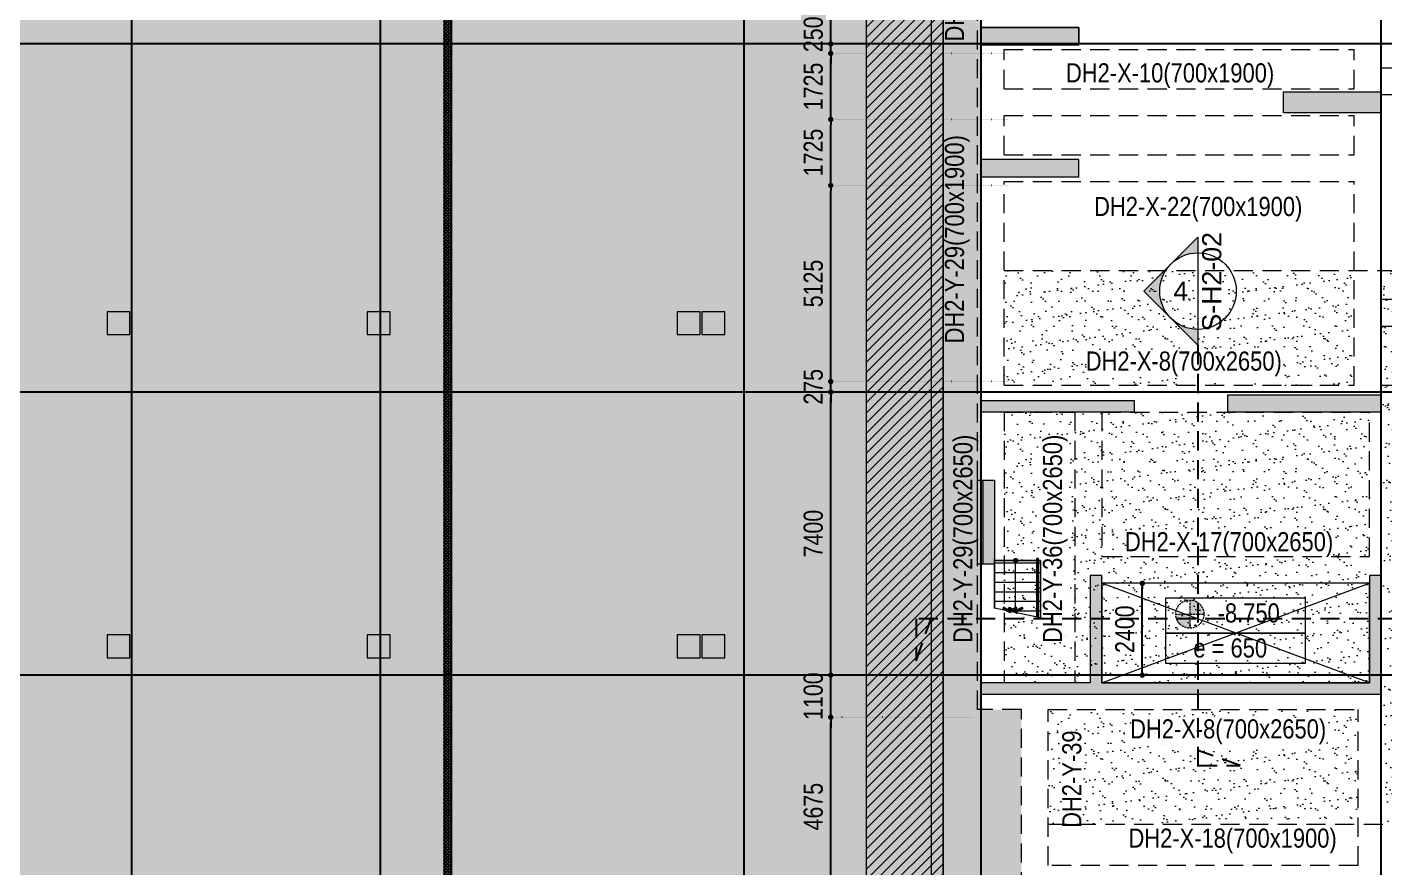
# Model space of a CAD drawing. Header units: millimetres. Extents: x 2356525 to 2927188, y -665534 to -417818.
# Drawn here: x 2754202 to 2789689, y -524769 to -502794 of the extents above; entities that cross this region are included whole.
import ezdxf
from ezdxf.enums import TextEntityAlignment as Align
from ezdxf.xclip import XClip

# ---------------------------------------------------------------- set-up
doc = ezdxf.new("R2010")
doc.units = ezdxf.units.MM
doc.header["$LTSCALE"] = 200
doc.header["$MEASUREMENT"] = 0
doc.header["$XCLIPFRAME"] = 0
for name, pattern in [('$0$CHG_XX_Damsan_Ham 2$0$HIDDEN', [0.375, 0.25, -0.125]), ('$0$HIDDEN', [0.375, 0.25, -0.125]), ('$1$HIDDEN', [0.375, 0.25, -0.125]), ('CHG_XX_Damsan_Ham 2$0$CHG_XX_Damsan_Ham 2$0$HIDDEN', [0.375, 0.25, -0.125]), ('CHG_XX_Damsan_Ham 2$0$MB Ham 2$0$Hidden21', [3, 2, -1]), ('CHG_XX_Luoi truc$0$MB_Luoi truc$0$Center101', [13, 10, -1, 1, -1]), ('DASHED', [0.75, 0.5, -0.25]), ('DOT2', [0.125, 0, -0.125])]:
    doc.linetypes.add(name, pattern=pattern)
doc.layers.get('0').update_dxf_attribs({"lineweight": 9})
doc.layers.get('Defpoints').update_dxf_attribs({"color": 10, "lineweight": 0})
for name, color, linetype, lineweight in [("$0$'S_General_Hidden_1 Thin", 1, '$0$HIDDEN', 18), ('$0$CHG_XX_Damsan_Ham 2$0$DBAO', 3, 'Continuous', 13), ('$0$CHG_XX_Damsan_Ham 2$0$DMo', 9, '$0$CHG_XX_Damsan_Ham 2$0$HIDDEN', 9), ('$0$CHG_XX_Damsan_Ham 2$0$Start lo mo', 3, 'Continuous', 15), ('$0$CHG_XX_Damsan_Ham 2$0$TTP-TEXT', 30, 'Continuous', 5), ("$1$'S_General_Hidden_1 Thin", 1, '$1$HIDDEN', 18), ('CHG_XX_Cot_Ham 2$0$NS-DuongBao', 3, 'Continuous', 18), ('CHG_XX_Cot_Ham 2$0$NS-Pier-H2', 150, 'Continuous', 13), ('CHG_XX_Cot_Ham 2$0$NS-Pier-H2 @ 1', 150, 'Continuous', 13), ('CHG_XX_Cot_Ham 2$0$NS-Pier-H2 @ 150', 150, 'Continuous', 13), ("CHG_XX_Damsan_Ham 2$0$CHG_XX_Damsan_Ham 2$0$'S_General_Hidden_1 Thin", 1, 'CHG_XX_Damsan_Ham 2$0$CHG_XX_Damsan_Ham 2$0$HIDDEN', 18), ('CHG_XX_Damsan_Ham 2$0$CHG_XX_Damsan_Ham 2$0$CHG_XX_Damsan_Ham 2$0$Start lo mo', 3, 'Continuous', 15), ('CHG_XX_Damsan_Ham 2$0$CHG_XX_Damsan_Ham 2$0$DBAO', 3, 'Continuous', 13), ('CHG_XX_Damsan_Ham 2$0$CHG_XX_Damsan_Ham 2$0$DTE-MEP-H-SLAB TEXT', 3, 'Continuous', 0), ('CHG_XX_Damsan_Ham 2$0$CHG_XX_Damsan_Ham 2$0$HATCH', 154, 'Continuous', 9), ('CHG_XX_Damsan_Ham 2$0$CHG_XX_Damsan_Ham 2$0$mach ngung thi cong', 6, 'Continuous', 13), ('CHG_XX_Damsan_Ham 2$0$CHG_XX_Damsan_Ham 2$0$Start hatch', 8, 'Continuous', 25), ('CHG_XX_Damsan_Ham 2$0$CHG_XX_Damsan_Ham 2$0$Start lo mo', 3, 'Continuous', 15), ('CHG_XX_Damsan_Ham 2$0$HATCH', 57, 'Continuous', 9), ('CHG_XX_Damsan_Ham 2$0$mach ngung thi cong', 6, 'Continuous', 13), ('CHG_XX_Damsan_Ham 2$0$tam cap ram', 8, 'Continuous', 5), ('DBAO', 90, 'Continuous', 13), ('TEXT P X', 1, 'Continuous', 9), ('TEXT P Y', 2, 'Continuous', 15)]:
    doc.layers.add(name, color=color, linetype=linetype, lineweight=lineweight)
for name, color, linetype in [('18-khaclinh-section Symbol', 30, 'Continuous'), ('CHG_XX_Cot_Ham 2$0$mb_cot tang 1-3$0$Concrete Line', 6, 'Continuous'), ("CHG_XX_Damsan_Ham 2$0$CHG_XX_Damsan_Ham 2$0$'S_General_Hatch_8", 8, 'Continuous'), ('CHG_XX_Damsan_Ham 2$0$MB Ham 2$0$Staircase', 30, 'Continuous'), ('CHG_XX_Damsan_Ham 2$0$MB Ham 2$0$Staircase Hidden', 34, 'CHG_XX_Damsan_Ham 2$0$MB Ham 2$0$Hidden21'), ('CHG_XX_Luoi truc$0$Grid', 34, 'Continuous'), ('CHG_XX_Luoi truc$0$Grid Line', 251, 'CHG_XX_Luoi truc$0$MB_Luoi truc$0$Center101'), ('dim', 1, 'Continuous')]:
    doc.layers.add(name, color=color, linetype=linetype)
for name, color, linetype, lineweight, plot in [('CHG_XX_Cot_Ham 2$0$NS-Column-H2', 90, 'Continuous', 13, False), ('CHG_XX_Cot_Ham 2$0$NS-Column-H2 @ 1', 90, 'Continuous', 13, False), ('CHG_XX_Cot_Ham 2$0$NS-Column-H2 @ 150', 90, 'Continuous', 13, False)]:
    doc.layers.add(name, color=color, linetype=linetype, lineweight=lineweight, plot=plot)
doc.styles.add('$0$CHG_XX_Damsan_Ham 2$0$TTP-HelCon', font='')
doc.styles.add('CHG_XX_Luoi truc$0$MB_Luoi truc$0$Grid A-F$0$VNI-HelveCB', font='')
doc.styles.add('ICIC', font='arial.ttf')
doc.styles.add('MB_Luoi truc$0$Arial_C', font='arial.ttf', dxfattribs={"width": 0.8})
doc.styles.add('TTP-HelCon', font='')
doc.styles.get('$0$CHG_XX_Damsan_Ham 2$0$TTP-HelCon').set_extended_font_data('VNI-Helve-Condense')
doc.styles.get('CHG_XX_Luoi truc$0$MB_Luoi truc$0$Grid A-F$0$VNI-HelveCB').set_extended_font_data('VNI-Helve-Condense', bold=True)
doc.styles.get('TTP-HelCon').set_extended_font_data('VNI-Helve-Condense')
doc.dimstyles.new('200', dxfattribs={"dimscale": 200, "dimtxt": 2.5, "dimasz": 0.7, "dimexe": 0.0003, "dimexo": 0, "dimgap": 1, "dimtad": 1, "dimdec": 0, "dimzin": 12, "dimdsep": 46, "dimtxsty": 'MB_Luoi truc$0$Arial_C', "dimblk": 'MB_Luoi truc$0$_Dot', "dimcen": 0.5, "dimclrd": 256, "dimclre": 8, "dimclrt": 1, "dimadec": 0, "dimazin": 0, "dimtfac": 1, "dimtdec": 0, "dimtix": 1, "dimtmove": 2, "dimatfit": 3, "dimldrblk": 'MB_Luoi truc$0$HTT Arrow 30', "dimfxl": 1, "dimtolj": 1, "dimtzin": 0, "dimlwe": -1, "dimarcsym": 0})

# ---------------------------------------------------------------- blocks, each defined once
blk = doc.blocks.new('*U865')
at = {"layer": 'CHG_XX_Cot_Ham 2$0$NS-Column-H2 @ 1'}
h = blk.add_hatch(color=256, dxfattribs=at)
h.dxf.hatch_style = 1
h.paths.add_polyline_path([(-300, -300), (-300, 300), (300, 300), (300, -300)])
at = {"layer": 'CHG_XX_Cot_Ham 2$0$NS-Column-H2 @ 150'}
h = blk.add_hatch(color=256, dxfattribs=at)
h.dxf.hatch_style = 1
h.paths.add_polyline_path([(-300, -300), (-300, 300), (300, 300), (300, -300)])
blk = doc.blocks.new('CHG_XX_Cot_Ham 2$0$HoBoi_C600x600')
at = {"layer": 'CHG_XX_Cot_Ham 2$0$NS-Column-H2'}
blk.add_lwpolyline([(300, -300), (300, 300), (-300, 300), (-300, -300)], close=True, dxfattribs=at)
blk.add_blockref('*U865', (0, 0), dxfattribs=at)
blk = doc.blocks.new('*U864')
at = {"layer": 'CHG_XX_Cot_Ham 2$0$NS-Pier-H2 @ 1'}
h = blk.add_hatch(color=256, dxfattribs=at)
h.dxf.hatch_style = 1
h.paths.add_polyline_path([(450, 0), (0, 0), (0, -2550), (450, -2550)])
at = {"layer": 'CHG_XX_Cot_Ham 2$0$NS-Pier-H2 @ 150'}
h = blk.add_hatch(color=256, dxfattribs=at)
h.dxf.hatch_style = 1
h.paths.add_polyline_path([(450, 0), (0, 0), (0, -2550), (450, -2550)])
blk = doc.blocks.new('CHG_XX_Cot_Ham 2$0$Block A_C450x2250')
at = {"layer": 'CHG_XX_Cot_Ham 2$0$NS-Pier-H2'}
blk.add_lwpolyline([(450, -2550), (0, -2550), (0, 0), (450, 0)], close=True, dxfattribs=at)
blk.add_blockref('*U864', (0, 0), dxfattribs=at)
blk = doc.blocks.new('CHG_XX_Cot_Ham 2$0$Block B_Core wall')
at = {"layer": 'CHG_XX_Cot_Ham 2$0$NS-Pier-H2'}
for points in [[(-7300, 300), (-7300, 3100), (-7600, 3100), (-7600, 300)], [(0, 300), (0, 3100), (-300, 3100), (-300, 300)], [(0, 0), (0, 300), (-10450, 300), (-10450, 0)]]:
    blk.add_hatch(color=256, dxfattribs=at).paths.add_polyline_path(points)
for p, q in [((-7300, 3100), (-7600, 3100)), ((-7600, 3100), (-7600, 300)), ((-7300, 300), (-7300, 3100)), ((-300, 3100), (-300, 300)), ((0, 3100), (-300, 3100)), ((0, 0), (0, 3100)), ((-7600, 300), (-10450, 300)), ((-10450, 300), (-10450, 0)), ((-10450, 0), (0, 0)), ((-300, 300), (-7300, 300))]:
    blk.add_line(p, q, dxfattribs=at)
blk = doc.blocks.new('*U867')
at = {"layer": 'CHG_XX_Cot_Ham 2$0$NS-Pier-H2 @ 1'}
h = blk.add_hatch(color=256, dxfattribs=at)
h.dxf.hatch_style = 1
h.paths.add_polyline_path([(550, 0), (0, 0), (0, -2550), (550, -2550)])
at = {"layer": 'CHG_XX_Cot_Ham 2$0$NS-Pier-H2 @ 150'}
h = blk.add_hatch(color=256, dxfattribs=at)
h.dxf.hatch_style = 1
h.paths.add_polyline_path([(550, 0), (0, 0), (0, -2550), (550, -2550)])
blk = doc.blocks.new('CHG_XX_Cot_Ham 2$0$550x2550')
at = {"layer": 'CHG_XX_Cot_Ham 2$0$NS-Pier-H2'}
blk.add_lwpolyline([(550, -2550), (0, -2550), (0, 0), (550, 0)], close=True, dxfattribs=at)
blk.add_blockref('*U867', (0, 0), dxfattribs=at)
blk = doc.blocks.new('*U835')
at = {"layer": 'CHG_XX_Luoi truc$0$Grid Line'}
blk.add_line((0, 0), (0, 608), dxfattribs=at)
at = {"layer": 'CHG_XX_Luoi truc$0$Grid', "lineweight": -2, "style": 'CHG_XX_Luoi truc$0$MB_Luoi truc$0$Grid A-F$0$VNI-HelveCB'}
for tag, p in [('GRIDSUB', (0, 617)), ('GRID', (0, -9))]:
    blk.add_attdef(tag, text='', height=5, dxfattribs=at).set_placement(p, align=Align.MIDDLE)
blk = doc.blocks.new('*U840')
at = {"layer": 'CHG_XX_Luoi truc$0$Grid Line'}
blk.add_line((0, 0), (0, 608), dxfattribs=at)
at = {"layer": 'CHG_XX_Luoi truc$0$Grid', "lineweight": -2, "style": 'CHG_XX_Luoi truc$0$MB_Luoi truc$0$Grid A-F$0$VNI-HelveCB'}
for tag, p in [('GRIDSUB', (0, 617)), ('GRID', (0, -9))]:
    blk.add_attdef(tag, text='', height=5, dxfattribs=at).set_placement(p, align=Align.MIDDLE)
blk = doc.blocks.new('*U837')
at = {"layer": 'CHG_XX_Luoi truc$0$Grid Line'}
blk.add_line((0, 0), (0, 438), dxfattribs=at)
at = {"layer": 'CHG_XX_Luoi truc$0$Grid', "lineweight": -2, "style": 'CHG_XX_Luoi truc$0$MB_Luoi truc$0$Grid A-F$0$VNI-HelveCB'}
for tag, p in [('GRIDSUB', (0, 447)), ('GRID', (0, -9))]:
    blk.add_attdef(tag, text='', height=5, dxfattribs=at).set_placement(p, align=Align.MIDDLE)
blk = doc.blocks.new('CHG_XX_Luoi truc')
at = {"layer": 'CHG_XX_Luoi truc$0$Grid', "xscale": 300, "yscale": 300, "zscale": 300}
for name, p in [('*U835', (54650, -12747)), ('*U840', (61150, -12747)), ('*U835', (70650, -12747)), ('*U835', (76850, -12747)), ('*U835', (87300, -12747))]:
    blk.add_blockref(name, p, dxfattribs=at)
at = {"layer": 'CHG_XX_Luoi truc$0$Grid', "xscale": 300.0000000000013, "yscale": 300.0000000000013, "zscale": 300.0000000000013, "rotation": 90}
for p in [(110703, 106750), (110703, 97650), (110703, 90250)]:
    blk.add_blockref('*U837', p, dxfattribs=at)
blk = doc.blocks.new('*U869')
at = {"layer": 'CHG_XX_Cot_Ham 2$0$NS-Pier-H2 @ 1'}
h = blk.add_hatch(color=256, dxfattribs=at)
h.dxf.hatch_style = 1
h.paths.add_polyline_path([(77200, 95350), (76750, 95350), (76750, 93150), (77200, 93150)])
at = {"layer": 'CHG_XX_Cot_Ham 2$0$NS-Pier-H2 @ 150'}
h = blk.add_hatch(color=256, dxfattribs=at)
h.dxf.hatch_style = 1
h.paths.add_polyline_path([(77200, 95350), (76750, 95350), (76750, 93150), (77200, 93150)])
blk = doc.blocks.new('CHG_XX_Cot_Ham 2')
at = {"layer": 'CHG_XX_Cot_Ham 2$0$NS-Pier-H2'}
h = blk.add_hatch(color=256, dxfattribs=at)
h.dxf.hatch_style = 1
h.paths.add_polyline_path([(99639.2, 163400), (-10900, 163400), (-10900, 85450), (-300, 85450), (-300, 84050), (32350, 84050), (32350, -9000), (103575.5, -9000), (106050, -6022), (106050, 158254.3)])
h.paths.add_polyline_path([(99533.7, 163100), (105750, 158110.4), (105750, 90450), (105650, 90450), (105750, 90450), (105750, 13850), (105750, 13722.3), (105750, -5913.6), (103434.7, -8700), (93599.8, -8700), (93299.8, -8700), (32650, -8700), (32650, 84350), (0, 84350), (0, 85750), (-10600, 85750), (-10600, 163100), (93600, 163100)], flags=16)
h = blk.add_hatch(color=256, dxfattribs=at)
h.dxf.hatch_style = 1
h.paths.add_polyline_path([(80850, 97125), (80850, 97425), (76850, 97425), (76850, 97125)])
h.paths.add_polyline_path([(83300, 97575), (83300, 97125), (87300, 97125), (87300, 97575)])
at = {"layer": 'CHG_XX_Cot_Ham 2$0$NS-DuongBao'}
blk.add_lwpolyline([(76850, 107175), (79400, 107175), (79400, 106725), (76850, 106725)], close=True, dxfattribs=at)
at = {"layer": 'CHG_XX_Cot_Ham 2$0$NS-Pier-H2'}
for points in [[(80850, 97125), (76850, 97125), (76850, 97425), (80850, 97425)], [(87300, 97125), (83300, 97125), (83300, 97575), (87300, 97575)], [(76750, 95350), (77200, 95350), (77200, 93150), (76750, 93150)], [(77200, 93150), (76900, 93150), (76900, 95350), (77200, 95350)]]:
    blk.add_lwpolyline(points, close=True, dxfattribs=at)
at = {"layer": 'CHG_XX_Cot_Ham 2$0$mb_cot tang 1-3$0$Concrete Line'}
blk.add_blockref('CHG_XX_Cot_Ham 2$0$Block B_Core wall', (87300, 89750), dxfattribs=at)
at = {"layer": 'CHG_XX_Cot_Ham 2$0$NS-Column-H2'}
for p in [(54300, 99450), (61100, 99450), (69200, 99450), (69850, 99450), (54300, 91000), (61100, 91000), (69200, 91000), (69850, 91000)]:
    blk.add_blockref('CHG_XX_Cot_Ham 2$0$HoBoi_C600x600', p, dxfattribs=at)
at = {"layer": 'CHG_XX_Cot_Ham 2$0$NS-Pier-H2'}
for name in ['CHG_XX_Luoi truc', '*U869']:
    blk.add_blockref(name, (0, 0), dxfattribs=at)
at = {"layer": 'CHG_XX_Cot_Ham 2$0$NS-Pier-H2', "xscale": -1, "rotation": 90}
for p in [(76850, 107175), (76850, 103725)]:
    blk.add_blockref('CHG_XX_Cot_Ham 2$0$Block A_C450x2250', p, dxfattribs=at)
at = {"layer": 'CHG_XX_Cot_Ham 2$0$NS-Pier-H2', "rotation": 90}
blk.add_blockref('CHG_XX_Cot_Ham 2$0$550x2550', (84750, 104950), dxfattribs=at)
blk = doc.blocks.new('sfddxg')
h = blk.add_hatch(color=256)
h.paths.add_polyline_path([(-500, 0), (-707, 0), (-354, 354, 0.198912)])
h.paths.add_polyline_path([(-354, 354), (0, 707), (354, 354, 0.198912), (0, 500, 0.198912)])
h.paths.add_polyline_path([(354, 354), (707, 0), (500, 0, 0.198912)])
for p, q in [((550, 0), (-550, 0)), ((-500, 0), (-500, 0))]:
    blk.add_line(p, q)
blk.add_lwpolyline([(-500, 0), (-707, 0), (0, 707), (707, 0), (500, 0)])
blk.add_circle((0, 0), 500)
at = {"style": 'ICIC', "flags": 8}
blk.add_attdef('1', text='', height=250, dxfattribs=at).set_placement((0, 225), align=Align.MIDDLE)
blk.add_attdef('B-H2-14', text='', height=200, dxfattribs=at).set_placement((-528, -180), align=Align.MIDDLE_LEFT)
blk = doc.blocks.new('$0$CHG_XX_Damsan_Ham 2$0$Star cos -8.75')
at = {"layer": '$0$CHG_XX_Damsan_Ham 2$0$DMo'}
h = blk.add_hatch(color=256, dxfattribs=at)
h.dxf.hatch_style = 1
h.paths.add_polyline_path([(2504215, -680631, 0.414214), (2503847, -680263), (2503847, -680631)])
h.paths.add_polyline_path([(2503847, -680999), (2503847, -680631), (2503479, -680631, 0.414214)])
at = {"layer": '$0$CHG_XX_Damsan_Ham 2$0$DBAO'}
for points in [[(2503207, -680211), (2503207, -681128), (2506873, -681128), (2506873, -680211)], [(2503207, -681128), (2503207, -681912), (2506873, -681912), (2506873, -681128)]]:
    blk.add_lwpolyline(points, close=True, dxfattribs=at)
at = {"layer": '$0$CHG_XX_Damsan_Ham 2$0$DMo'}
for p, q in [((2503847, -680263), (2503847, -680999)), ((2503479, -680631), (2504215, -680631))]:
    blk.add_line(p, q, dxfattribs=at)
blk.add_circle((2503847, -680631), 368, dxfattribs=at)
at = {"layer": '$0$CHG_XX_Damsan_Ham 2$0$TTP-TEXT', "style": '$0$CHG_XX_Damsan_Ham 2$0$TTP-HelCon'}
for s, p in [(' -8.750', (2504414, -680850)), ('e = 650', (2503940, -681766))]:
    blk.add_text(s, height=500, dxfattribs=at).set_placement(p)
blk = doc.blocks.new('MB_Luoi truc$0$_Dot')
at = {"color": 0, "linetype": 'ByBlock', "lineweight": -2}
blk.add_line((-0.5, 0), (-1, 0), dxfattribs=at)
at = {"color": 0, "linetype": 'ByBlock', "const_width": 0.5}
blk.add_lwpolyline([(-0.25, 0, 1), (0.25, 0, 1)], format="xyb", close=True, dxfattribs=at)
blk = doc.blocks.new('*D244')
at = {"layer": 'Defpoints', "color": 0, "transparency": 16777216}
for p in [(2775206, -520831), (2778939, -520831), (2780889, -525506)]:
    blk.add_point(p, dxfattribs=at)
at = {"layer": 'dim', "color": 8, "linetype": 'DOT2', "transparency": 16777216}
for p, q in [((2778939, -520831), (2775206, -520831)), ((2780889, -525506), (2775206, -525506))]:
    blk.add_line(p, q, dxfattribs=at)
at = {"layer": 'dim', "lineweight": -2, "transparency": 16777216}
blk.add_line((2775206, -525366), (2775206, -520971), dxfattribs=at)
at = {"layer": 'dim', "lineweight": -2, "transparency": 16777216, "xscale": 140, "yscale": 140, "zscale": 140}
for p, rotation in [((2775206, -520831), 90), ((2775206, -525506), 270)]:
    blk.add_blockref('MB_Luoi truc$0$_Dot', p, dxfattribs=dict(at, rotation=rotation))
at = {"layer": 'dim', "color": 1, "transparency": 16777216, "insert": (2774751, -523169), "char_height": 500, "attachment_point": 5, "rotation": 90, "style": 'MB_Luoi truc$0$Arial_C'}
blk.add_mtext('\\A1;4675', dxfattribs=at)
blk = doc.blocks.new('MB_Luoi truc$0$HTT Arrow 30')
blk.add_hatch(color=256).paths.add_polyline_path([(-2.5, 0.375), (-2.5, -0.375), (0, 0)])
at = {"color": 0, "linetype": 'ByBlock', "lineweight": -2}
for p, q in [((0, 0), (-2.5, 0.375)), ((-2.5, -0.375), (-2.5, 0.375)), ((0, 0), (-2.5, -0.375))]:
    blk.add_line(p, q, dxfattribs=at)
blk = doc.blocks.new('*D245')
at = {"layer": 'Defpoints', "color": 0, "transparency": 16777216}
for p in [(2775206, -519731), (2779139, -519731), (2778939, -520831)]:
    blk.add_point(p, dxfattribs=at)
at = {"layer": 'dim', "lineweight": -2, "transparency": 16777216}
for p, q in [((2775206, -519591), (2775206, -519451)), ((2775206, -520831), (2775206, -519731)), ((2775206, -520971), (2775206, -521111))]:
    blk.add_line(p, q, dxfattribs=at)
at = {"layer": 'dim', "color": 8, "linetype": 'DOT2', "transparency": 16777216}
for p, q in [((2779139, -519731), (2775206, -519731)), ((2778939, -520831), (2775206, -520831))]:
    blk.add_line(p, q, dxfattribs=at)
at = {"layer": 'dim', "lineweight": -2, "transparency": 16777216, "xscale": 140, "yscale": 140, "zscale": 140}
for p, rotation in [((2775206, -519731), 270), ((2775206, -520831), 90)]:
    blk.add_blockref('MB_Luoi truc$0$_Dot', p, dxfattribs=dict(at, rotation=rotation))
at = {"layer": 'dim', "color": 1, "transparency": 16777216, "insert": (2774751, -520281), "char_height": 500, "attachment_point": 5, "rotation": 90, "style": 'MB_Luoi truc$0$Arial_C'}
blk.add_mtext('\\A1;1100', dxfattribs=at)
blk = doc.blocks.new('*D246')
at = {"layer": 'Defpoints', "color": 0, "transparency": 16777216}
for p in [(2775206, -512331), (2779139, -512331), (2779139, -519731)]:
    blk.add_point(p, dxfattribs=at)
at = {"layer": 'dim', "color": 8, "linetype": 'DOT2', "transparency": 16777216}
for p, q in [((2779139, -512331), (2775206, -512331)), ((2779139, -519731), (2775206, -519731))]:
    blk.add_line(p, q, dxfattribs=at)
at = {"layer": 'dim', "lineweight": -2, "transparency": 16777216}
blk.add_line((2775206, -519591), (2775206, -512471), dxfattribs=at)
at = {"layer": 'dim', "lineweight": -2, "transparency": 16777216, "xscale": 140, "yscale": 140, "zscale": 140}
for p, rotation in [((2775206, -512331), 90), ((2775206, -519731), 270)]:
    blk.add_blockref('MB_Luoi truc$0$_Dot', p, dxfattribs=dict(at, rotation=rotation))
at = {"layer": 'dim', "color": 1, "transparency": 16777216, "insert": (2774751, -516031), "char_height": 500, "attachment_point": 5, "rotation": 90, "style": 'MB_Luoi truc$0$Arial_C'}
blk.add_mtext('\\A1;7400', dxfattribs=at)
blk = doc.blocks.new('*D247')
at = {"layer": 'Defpoints', "color": 0, "transparency": 16777216}
for p in [(2775206, -512056), (2779839, -512056), (2779139, -512331)]:
    blk.add_point(p, dxfattribs=at)
at = {"layer": 'dim', "lineweight": -2, "transparency": 16777216}
for p, q in [((2775206, -511916), (2775206, -511776)), ((2775206, -512331), (2775206, -512056)), ((2775206, -512471), (2775206, -512611))]:
    blk.add_line(p, q, dxfattribs=at)
at = {"layer": 'dim', "color": 8, "linetype": 'DOT2', "transparency": 16777216}
for p, q in [((2779839, -512056), (2775206, -512056)), ((2779139, -512331), (2775206, -512331))]:
    blk.add_line(p, q, dxfattribs=at)
at = {"layer": 'dim', "lineweight": -2, "transparency": 16777216, "xscale": 140, "yscale": 140, "zscale": 140}
for p, rotation in [((2775206, -512056), 270), ((2775206, -512331), 90)]:
    blk.add_blockref('MB_Luoi truc$0$_Dot', p, dxfattribs=dict(at, rotation=rotation))
at = {"layer": 'dim', "color": 1, "transparency": 16777216, "insert": (2774751, -512194), "char_height": 500, "attachment_point": 5, "rotation": 90, "style": 'MB_Luoi truc$0$Arial_C'}
blk.add_mtext('\\A1;275', dxfattribs=at)
blk = doc.blocks.new('*D248')
at = {"layer": 'Defpoints', "color": 0, "transparency": 16777216}
for p in [(2775206, -506931), (2779839, -506931), (2779839, -512056)]:
    blk.add_point(p, dxfattribs=at)
at = {"layer": 'dim', "color": 8, "linetype": 'DOT2', "transparency": 16777216}
for p, q in [((2779839, -506931), (2775206, -506931)), ((2779839, -512056), (2775206, -512056))]:
    blk.add_line(p, q, dxfattribs=at)
at = {"layer": 'dim', "lineweight": -2, "transparency": 16777216}
blk.add_line((2775206, -511916), (2775206, -507071), dxfattribs=at)
at = {"layer": 'dim', "lineweight": -2, "transparency": 16777216, "xscale": 140, "yscale": 140, "zscale": 140}
for p, rotation in [((2775206, -506931), 90), ((2775206, -512056), 270)]:
    blk.add_blockref('MB_Luoi truc$0$_Dot', p, dxfattribs=dict(at, rotation=rotation))
at = {"layer": 'dim', "color": 1, "transparency": 16777216, "insert": (2774751, -509494), "char_height": 500, "attachment_point": 5, "rotation": 90, "style": 'MB_Luoi truc$0$Arial_C'}
blk.add_mtext('\\A1;5125', dxfattribs=at)
blk = doc.blocks.new('*D249')
at = {"layer": 'Defpoints', "color": 0, "transparency": 16777216}
for p in [(2775206, -505206), (2779839, -505206), (2779839, -506931)]:
    blk.add_point(p, dxfattribs=at)
at = {"layer": 'dim', "color": 8, "linetype": 'DOT2', "transparency": 16777216}
for p, q in [((2779839, -505206), (2775206, -505206)), ((2779839, -506931), (2775206, -506931))]:
    blk.add_line(p, q, dxfattribs=at)
at = {"layer": 'dim', "lineweight": -2, "transparency": 16777216}
blk.add_line((2775206, -506791), (2775206, -505346), dxfattribs=at)
at = {"layer": 'dim', "lineweight": -2, "transparency": 16777216, "xscale": 140, "yscale": 140, "zscale": 140}
for p, rotation in [((2775206, -505206), 90), ((2775206, -506931), 270)]:
    blk.add_blockref('MB_Luoi truc$0$_Dot', p, dxfattribs=dict(at, rotation=rotation))
at = {"layer": 'dim', "color": 1, "transparency": 16777216, "insert": (2774751, -506069), "char_height": 500, "attachment_point": 5, "rotation": 90, "style": 'MB_Luoi truc$0$Arial_C'}
blk.add_mtext('\\A1;1725', dxfattribs=at)
blk = doc.blocks.new('*D250')
at = {"layer": 'Defpoints', "color": 0, "transparency": 16777216}
for p in [(2775206, -503481), (2779839, -503481), (2779839, -505206)]:
    blk.add_point(p, dxfattribs=at)
at = {"layer": 'dim', "color": 8, "linetype": 'DOT2', "transparency": 16777216}
for p, q in [((2779839, -503481), (2775206, -503481)), ((2779839, -505206), (2775206, -505206))]:
    blk.add_line(p, q, dxfattribs=at)
at = {"layer": 'dim', "lineweight": -2, "transparency": 16777216}
blk.add_line((2775206, -505066), (2775206, -503621), dxfattribs=at)
at = {"layer": 'dim', "lineweight": -2, "transparency": 16777216, "xscale": 140, "yscale": 140, "zscale": 140}
for p, rotation in [((2775206, -503481), 90), ((2775206, -505206), 270)]:
    blk.add_blockref('MB_Luoi truc$0$_Dot', p, dxfattribs=dict(at, rotation=rotation))
at = {"layer": 'dim', "color": 1, "transparency": 16777216, "insert": (2774751, -504344), "char_height": 500, "attachment_point": 5, "rotation": 90, "style": 'MB_Luoi truc$0$Arial_C'}
blk.add_mtext('\\A1;1725', dxfattribs=at)
blk = doc.blocks.new('*D251')
at = {"layer": 'Defpoints', "color": 0, "transparency": 16777216}
for p in [(2775206, -503231), (2779139, -503231), (2779839, -503481)]:
    blk.add_point(p, dxfattribs=at)
at = {"layer": 'dim', "lineweight": -2, "transparency": 16777216}
for p, q in [((2775206, -503091), (2775206, -502951)), ((2775206, -503481), (2775206, -503231)), ((2775206, -503621), (2775206, -503761))]:
    blk.add_line(p, q, dxfattribs=at)
at = {"layer": 'dim', "color": 8, "linetype": 'DOT2', "transparency": 16777216}
for p, q in [((2779139, -503231), (2775206, -503231)), ((2779839, -503481), (2775206, -503481))]:
    blk.add_line(p, q, dxfattribs=at)
at = {"layer": 'dim', "lineweight": -2, "transparency": 16777216, "xscale": 140, "yscale": 140, "zscale": 140}
for p, rotation in [((2775206, -503231), 270), ((2775206, -503481), 90)]:
    blk.add_blockref('MB_Luoi truc$0$_Dot', p, dxfattribs=dict(at, rotation=rotation))
at = {"layer": 'dim', "color": 1, "transparency": 16777216, "insert": (2774751, -502980), "char_height": 500, "attachment_point": 5, "rotation": 90, "style": 'MB_Luoi truc$0$Arial_C'}
blk.add_mtext('\\A1;250', dxfattribs=at)
blk = doc.blocks.new('*D252')
at = {"layer": 'Defpoints', "color": 0, "transparency": 16777216}
for p in [(2775206, -497306), (2779839, -497306), (2779139, -503231)]:
    blk.add_point(p, dxfattribs=at)
at = {"layer": 'dim', "color": 8, "linetype": 'DOT2', "transparency": 16777216}
for p, q in [((2779839, -497306), (2775206, -497306)), ((2779139, -503231), (2775206, -503231))]:
    blk.add_line(p, q, dxfattribs=at)
at = {"layer": 'dim', "lineweight": -2, "transparency": 16777216}
blk.add_line((2775206, -503091), (2775206, -497446), dxfattribs=at)
at = {"layer": 'dim', "lineweight": -2, "transparency": 16777216, "xscale": 140, "yscale": 140, "zscale": 140}
for p, rotation in [((2775206, -497306), 90), ((2775206, -503231), 270)]:
    blk.add_blockref('MB_Luoi truc$0$_Dot', p, dxfattribs=dict(at, rotation=rotation))
at = {"layer": 'dim', "color": 1, "transparency": 16777216, "insert": (2774751, -500269), "char_height": 500, "attachment_point": 5, "rotation": 90, "style": 'MB_Luoi truc$0$Arial_C'}
blk.add_mtext('\\A1;5925', dxfattribs=at)
blk = doc.blocks.new('*D356')
at = {"layer": 'Defpoints', "color": 0, "transparency": 16777216}
for p in [(2783350, -517331), (2784051, -517331), (2784051, -519731)]:
    blk.add_point(p, dxfattribs=at)
at = {"layer": 'dim', "color": 8, "linetype": 'DOT2', "transparency": 16777216}
for p, q in [((2784051, -517331), (2783350, -517331)), ((2784051, -519731), (2783350, -519731))]:
    blk.add_line(p, q, dxfattribs=at)
at = {"layer": 'dim', "lineweight": -2, "transparency": 16777216}
blk.add_line((2783350, -519591), (2783350, -517471), dxfattribs=at)
at = {"layer": 'dim', "lineweight": -2, "transparency": 16777216, "xscale": 140, "yscale": 140, "zscale": 140}
for p, rotation in [((2783350, -517331), 90), ((2783350, -519731), 270)]:
    blk.add_blockref('MB_Luoi truc$0$_Dot', p, dxfattribs=dict(at, rotation=rotation))
at = {"layer": 'dim', "color": 1, "transparency": 16777216, "insert": (2782895, -518531), "char_height": 500, "attachment_point": 5, "rotation": 90, "style": 'MB_Luoi truc$0$Arial_C'}
blk.add_mtext('\\A1;2400', dxfattribs=at)
blk = doc.blocks.new('$0$CHG_XX_Damsan_Ham 2$0$MB Ham 2$0$Arrow 60')
at = {"linetype": 'ByBlock', "lineweight": -2}
h = blk.add_hatch(color=0, dxfattribs=at)
h.paths.add_polyline_path([(1.88, 0.94), (1.65, 1.38), (0, 0.56), (-1.65, 1.38), (-1.88, 0.94), (0, 0)], flags=17)
h.paths.add_polyline_path([(1.65, 1.38), (1.88, 0.94), (0, 0), (-1.88, 0.94), (-1.65, 1.38), (0, 0.56)])
blk.add_hatch(color=0, dxfattribs=at).paths.add_polyline_path([(1.65, 1.38), (1.88, 0.94), (0, 0), (-1.88, 0.94), (-1.65, 1.38), (0, 0.56)])
at = {"color": 0, "linetype": 'ByBlock', "lineweight": -2}
blk.add_lwpolyline([(1.65, 1.38), (1.88, 0.94), (0, 0), (-1.88, 0.94), (-1.65, 1.38), (0, 0.56)], close=True, dxfattribs=at)
blk = doc.blocks.new('CHG_XX_Damsan_Ham 2$0$CHG_XX_Damsan_Ham 2$0$sdfsgdh')
at = {"layer": 'CHG_XX_Damsan_Ham 2$0$CHG_XX_Damsan_Ham 2$0$Start hatch', "ltscale": 0.5}
h = blk.add_hatch(dxfattribs=at)
h.set_pattern_fill('ANSI37', color=256, scale=500)
h.set_pattern_definition([(45, (170555.19, -8650), (-44.194174, 44.194174), []), (135, (170555.19, -8650), (-44.194174, -44.194174), [])])
h.paths.add_polyline_path([(73704, -38921), (73504, -38921), (73504, -76505), (73704, -76505)])
at = {"layer": 'CHG_XX_Damsan_Ham 2$0$CHG_XX_Damsan_Ham 2$0$DTE-MEP-H-SLAB TEXT', "color": 2, "ltscale": 0.5}
for p, q in [((73504, 200), (73504, -76505)), ((73704, 200), (73704, -76505))]:
    blk.add_line(p, q, dxfattribs=at)
blk = doc.blocks.new('CHG_XX_Damsan_Ham 2$0$MB Ham 2$0$Arrow 60')
at = {"linetype": 'ByBlock', "lineweight": -2}
h = blk.add_hatch(color=0, dxfattribs=at)
h.paths.add_polyline_path([(1.88, 0.94), (1.65, 1.38), (0, 0.56), (-1.65, 1.38), (-1.88, 0.94), (0, 0)], flags=17)
h.paths.add_polyline_path([(1.65, 1.38), (1.88, 0.94), (0, 0), (-1.88, 0.94), (-1.65, 1.38), (0, 0.56)])
blk.add_hatch(color=0, dxfattribs=at).paths.add_polyline_path([(1.65, 1.38), (1.88, 0.94), (0, 0), (-1.88, 0.94), (-1.65, 1.38), (0, 0.56)])
at = {"color": 0, "linetype": 'ByBlock', "lineweight": -2}
blk.add_lwpolyline([(1.65, 1.38), (1.88, 0.94), (0, 0), (-1.88, 0.94), (-1.65, 1.38), (0, 0.56)], close=True, dxfattribs=at)
blk = doc.blocks.new('CHG_XX_Damsan_Ham 2$0$MB Ham 2$0$Dot')
at = {"linetype": 'ByBlock', "lineweight": -2}
h = blk.add_hatch(color=0, dxfattribs=at)
edge = h.paths.add_edge_path()
edge.add_arc((0, 0), 0.5, 0, 360)
at = {"color": 0, "linetype": 'ByBlock', "lineweight": -2}
blk.add_line((0, -1), (0, 1), dxfattribs=at)
blk.add_circle((0, 0), 0.5, dxfattribs=at)
blk = doc.blocks.new('*U854')
at = {"layer": 'CHG_XX_Damsan_Ham 2$0$tam cap ram'}
h = blk.add_hatch(dxfattribs=at)
h.set_pattern_fill('_USER', color=256, scale=250, angle=90, pattern_type=0)
h.set_pattern_definition([(90, (2200, 2550), (-250, 2e-14), [])])
h.paths.add_polyline_path([(1200, 2550), (3200, 2550), (3200, 1450), (1200, 1450)])
h.paths.add_polyline_path([(1200, 1400), (3200, 1400), (3200, 1350), (1200, 1350)])
h.paths.add_polyline_path([(1200, 1200), (3200, 1200), (3200, 1150), (1200, 1150)])
h.paths.add_polyline_path([(1200, 1100), (3200, 1100), (3200, 0), (1200, 0)])
at = {"layer": 'CHG_XX_Damsan_Ham 2$0$MB Ham 2$0$Staircase'}
for p, q in [((1200, 0), (1200, 1100)), ((3200, 0), (3200, 1100)), ((0, 0), (4400, 0))]:
    blk.add_line(p, q, dxfattribs=at)
at = {"layer": 'CHG_XX_Damsan_Ham 2$0$MB Ham 2$0$Staircase Hidden'}
for p, q in [((4400, 2550), (4400, 0)), ((4400, 1200), (4400, 1350))]:
    blk.add_line(p, q, dxfattribs=at)
at = {"layer": 'CHG_XX_Damsan_Ham 2$0$tam cap ram'}
for p, q in [((0, 0), (0, 2550)), ((0, 2550), (4400, 2550)), ((1200, 1450), (1200, 2550)), ((1598, 1350), (1848, 2550)), ((1700, 1350), (1950, 2550)), ((3200, 1450), (3200, 2550)), ((600, 550), (600, 2000)), ((600, 2000), (3800, 2000)), ((3800, 550), (3800, 2000)), ((1100, 1100), (1100, 1450)), ((1100, 1450), (3300, 1450)), ((3300, 1100), (3300, 1450)), ((1100, 1100), (3300, 1100)), ((1150, 1150), (1150, 1400)), ((1150, 1400), (3250, 1400)), ((1150, 1150), (3250, 1150)), ((1200, 1150), (1200, 1400)), ((1200, 1400), (1200, 1350)), ((1200, 1350), (3200, 1350)), ((1200, 1200), (3200, 1200)), ((1200, 1200), (1200, 1150)), ((3200, 1150), (3200, 1400)), ((3250, 1150), (3250, 1400)), ((600, 550), (3800, 550))]:
    blk.add_line(p, q, dxfattribs=at)
for points in [[(1200, 2550), (3200, 2550), (3200, 1450), (1200, 1450)], [(1200, 1400), (3200, 1400), (3200, 1350), (1200, 1350)], [(1200, 1200), (3200, 1200), (3200, 1150), (1200, 1150)], [(1200, 1100), (3200, 1100), (3200, 0), (1200, 0)]]:
    blk.add_lwpolyline(points, close=True, dxfattribs=at)
for centre, start, end in [((1200, 1350), 90, 180), ((3200, 1350), 0, 90), ((1200, 1200), 180, 270), ((3200, 1200), 270, 0)]:
    blk.add_arc(centre, 1200, start, end, dxfattribs=at)
at = {"layer": 'CHG_XX_Damsan_Ham 2$0$tam cap ram', "yscale": 100, "zscale": 100}
for name, p, xscale, rotation in [('CHG_XX_Damsan_Ham 2$0$MB Ham 2$0$Arrow 60', (1835, 2000), 100, 270), ('CHG_XX_Damsan_Ham 2$0$MB Ham 2$0$Dot', (3200, 2000), 100, 270), ('CHG_XX_Damsan_Ham 2$0$MB Ham 2$0$Arrow 60', (3200, 550), -100, 90)]:
    blk.add_blockref(name, p, dxfattribs=dict(at, xscale=xscale, rotation=rotation))
blk = doc.blocks.new('CHG_XX_Damsan_Ham 2$0$ArchStaireH2')
at = {"layer": 'CHG_XX_Damsan_Ham 2$0$tam cap ram'}
for p, q in [((66150, -47800), (66100, -47800)), ((66150, -49300), (66150, -47800))]:
    blk.add_line(p, q, dxfattribs=at)
for points in [[(64950, -47800), (64950, -49050)], [(66100, -49290), (66100, -47750), (66050, -47750), (66050, -49279)]]:
    blk.add_lwpolyline(points, dxfattribs=at)
ref = blk.add_blockref('*U854', (67500, -51000), dxfattribs=dict(at, rotation=90))
XClip(ref).set_block_clipping_path([(3250, 1350), (3249.9999999999, 2550), (1945, 2550), (1695, 1350)])
blk = doc.blocks.new('CHG_XX_Damsan_Ham 2', base_point=(3089256, -609981))
at = {"layer": "CHG_XX_Damsan_Ham 2$0$CHG_XX_Damsan_Ham 2$0$'S_General_Hatch_8"}
h = blk.add_hatch(dxfattribs=at)
h.set_pattern_fill('CROSS', color=256, scale=2000)
edge = h.paths.add_edge_path()
edge.add_line((76750, 42625), (76750, 65250))
edge.add_line((76750, 65250), (76750, 65850))
edge.add_line((76750, 65850), (77900, 65850))
edge.add_line((77900, 65850), (77900, 89350))
edge.add_line((77900, 89350), (76850, 89350))
edge.add_line((76850, 89350), (76850, 90650))
edge.add_line((76850, 90650), (76852, 131950))
edge.add_line((76852, 131950), (51950, 131950))
edge.add_line((51950, 131950), (51950, 130600))
edge.add_line((51950, 130600), (22700, 130600))
edge.add_line((22700, 130600), (22700, 84050))
edge.add_line((22700, 84050), (32350, 84050))
edge.add_line((32350, 84050), (32350, 22700))
edge.add_line((32350, 22700), (76500, 22700))
edge.add_line((76500, 22700), (76500, 23518))
edge.add_line((76500, 23518), (76750, 23518))
edge.add_line((76750, 23518), (76750, 42625))
edge.add_line((76750, 42625), (76750, 43198))
at = {"layer": 'CHG_XX_Damsan_Ham 2$0$CHG_XX_Damsan_Ham 2$0$HATCH'}
h = blk.add_hatch(dxfattribs=at)
h.set_pattern_fill('ANSI31', color=256, scale=1500)
h.set_pattern_definition([(45, (-2702289.21, 609981.01), (-132.582521, 132.582521), [])])
h.paths.add_polyline_path([(32350, 25700), (73852, 25700), (73852, 127600), (25700, 127600), (25700, 84350), (23700, 84350), (23700, 129600), (75851, 129600), (75851, 23700), (32350, 23700)])
at = {"layer": 'CHG_XX_Damsan_Ham 2$0$HATCH'}
h = blk.add_hatch(dxfattribs=at)
h.set_pattern_fill('AR-SAND', color=256, scale=262.5)
h.set_pattern_definition([(37.5, (32.77, -39157.06), (-16.5358, 505.7912), [0, -399, 0, -446.25, 0, -426.5625]), (7.5, (32.77, -39157.06), (464.5664, 740.8133), [0, -215.25, 0, -359.625, 0, -137.8125]), (327.5, (-290.1, -39157.06), (817.4622, 1.4855), [0, -131.25, 0, -472.5, 0, -616.875]), (317.5, (-290.1, -39157.06), (789.1082, 230.3898), [0, -65.625, 0, -309.75, 0, -354.375])])
h.paths.add_polyline_path([(86600, 100825), (77450, 100825), (77450, 97825), (86600, 97825)])
h = blk.add_hatch(dxfattribs=at)
h.set_pattern_fill('AR-SAND', color=256, scale=262.5)
h.set_pattern_definition([(37.5, (1320.85, -39701.6), (-16.5358, 505.7912), [0, -399, 0, -446.25, 0, -426.5625]), (7.5, (1320.85, -39701.6), (464.5664, 740.8133), [0, -215.25, 0, -359.625, 0, -137.8125]), (327.5, (997.98, -39701.6), (817.4622, 1.4855), [0, -131.25, 0, -472.5, 0, -616.875]), (317.5, (998, -39701.6), (789.1082, 230.3898), [0, -65.625, 0, -309.75, 0, -354.375])])
h.paths.add_polyline_path([(90700, 100825), (87300, 100825), (87400, 86350), (90700, 86350)])
h = blk.add_hatch(dxfattribs=at)
h.set_pattern_fill('AR-SAND', color=256, scale=262.5)
h.set_pattern_definition([(37.5, (32.77, -43621.9), (-16.5358, 505.7912), [0, -399, 0, -446.25, 0, -426.5625]), (7.5, (32.77, -43621.9), (464.5664, 740.8133), [0, -215.25, 0, -359.625, 0, -137.8125]), (327.5, (-290.1, -43621.9), (817.4622, 1.4855), [0, -131.25, 0, -472.5, 0, -616.875]), (317.5, (-290.1, -43621.9), (789.1082, 230.3898), [0, -65.625, 0, -309.75, 0, -354.375])])
h.paths.add_polyline_path([(87000, 97125), (77450, 97125), (77450, 90050), (87000, 90050)])
h = blk.add_hatch(dxfattribs=at)
h.set_pattern_fill('AR-SAND', color=256, scale=262.5)
h.set_pattern_definition([(37.5, (32.77, -50716), (-16.5358, 505.7912), [0, -399, 0, -446.25, 0, -426.5625]), (7.5, (32.77, -50716), (464.5664, 740.8133), [0, -215.25, 0, -359.625, 0, -137.8125]), (327.5, (-290.1, -50716), (817.4622, 1.4855), [0, -131.25, 0, -472.5, 0, -616.875]), (317.5, (-290.1, -50716), (789.1082, 230.3898), [0, -65.625, 0, -309.75, 0, -354.375])])
h.paths.add_polyline_path([(86700, 89350), (78600, 89350), (78600, 86350), (86700, 86350)])
at = {"layer": "CHG_XX_Damsan_Ham 2$0$CHG_XX_Damsan_Ham 2$0$'S_General_Hidden_1 Thin", "ltscale": 10}
for p, q in [((76750, 89350), (76750, 131950)), ((87300, 106125), (87300, 111925)), ((77450, 105575), (77450, 106600)), ((77450, 106600), (86600, 106600)), ((86600, 105575), (86600, 106600)), ((87300, 106125), (98250, 106125)), ((77450, 105575), (86600, 105575)), ((87300, 100125), (87300, 105425)), ((87300, 105425), (98250, 105425)), ((77450, 104875), (86600, 104875)), ((77450, 103850), (77450, 104875)), ((86600, 103850), (86600, 104875)), ((77450, 103850), (86600, 103850)), ((77450, 97825), (77450, 103150)), ((77450, 103150), (86600, 103150)), ((86600, 97825), (86600, 103150)), ((77450, 100825), (90700, 100825)), ((87300, 100075), (98250, 100075)), ((87300, 99375), (98250, 99375)), ((87300, 97825), (87300, 99325)), ((77450, 97825), (86600, 97825)), ((87300, 97825), (87700, 97825)), ((77450, 97125), (79300, 97125)), ((77450, 97125), (77450, 90050)), ((79300, 97125), (79300, 90050)), ((80000, 97125), (87000, 97125)), ((80000, 97125), (80000, 93350)), ((87000, 93350), (87000, 97125)), ((80000, 93350), (87000, 93350)), ((80000, 92650), (80000, 90050)), ((87000, 90050), (87000, 92650)), ((80000, 90050), (87000, 90050)), ((77900, 89350), (76750, 89350)), ((77900, 65850), (77900, 89350)), ((78600, 85275), (78600, 89350)), ((78600, 89350), (86700, 89350)), ((86700, 85275), (86700, 89350)), ((78600, 86350), (90700, 86350)), ((86700, 85275), (78600, 85275))]:
    blk.add_line(p, q, dxfattribs=at)
at = {"layer": 'CHG_XX_Damsan_Ham 2$0$CHG_XX_Damsan_Ham 2$0$CHG_XX_Damsan_Ham 2$0$Start lo mo'}
for p, q in [((80000, 90050), (87000, 92650)), ((87000, 90050), (80000, 92650)), ((80000, 90050), (87000, 90050))]:
    blk.add_line(p, q, dxfattribs=at)
blk.add_lwpolyline([(80000, 90050), (87000, 90050), (87000, 92650), (80000, 92650)], close=True, dxfattribs=at)
at = {"layer": 'CHG_XX_Damsan_Ham 2$0$CHG_XX_Damsan_Ham 2$0$HATCH'}
blk.add_lwpolyline([(32350, 25700), (73852, 25700), (73852, 127600), (25700, 127600), (25700, 84350), (23700, 84350), (23700, 129600), (75851, 129600), (75851, 23700), (32350, 23700), (32350, 25700)], dxfattribs=at)
at = {"layer": 'CHG_XX_Damsan_Ham 2$0$CHG_XX_Damsan_Ham 2$0$mach ngung thi cong'}
blk.add_lwpolyline([(23700, 90148), (-100, 90150), (-100, 153400), (99650, 153400), (99650, 71950), (75851, 71950), (75851, 88800), (75851, 88800), (75851, 129600), (23700, 129600)], close=True, dxfattribs=at)
at = {"layer": 'CHG_XX_Damsan_Ham 2$0$CHG_XX_Damsan_Ham 2$0$Start lo mo'}
for p, q in [((80000, 90050), (87000, 92650)), ((87000, 90050), (80000, 92650)), ((80000, 90050), (87000, 90050))]:
    blk.add_line(p, q, dxfattribs=at)
blk.add_lwpolyline([(80000, 90050), (87000, 90050), (87000, 92650), (80000, 92650)], close=True, dxfattribs=at)
at = {"layer": 'CHG_XX_Damsan_Ham 2$0$mach ngung thi cong'}
blk.add_lwpolyline([(23900, 90148), (-100, 90150), (-100, 153400), (99650, 153400), (99650, 71950), (75549, 71950), (75549, 88800), (75549, 88800), (75549, 129500), (23900, 129500)], close=True, dxfattribs=at)
at = {"layer": 'CHG_XX_Damsan_Ham 2$0$CHG_XX_Damsan_Ham 2$0$DBAO'}
blk.add_blockref('CHG_XX_Cot_Ham 2', (0, 0), dxfattribs=at)
at = {"layer": 'CHG_XX_Damsan_Ham 2$0$CHG_XX_Damsan_Ham 2$0$DTE-MEP-H-SLAB TEXT'}
blk.add_blockref('CHG_XX_Damsan_Ham 2$0$CHG_XX_Damsan_Ham 2$0$sdfsgdh', (-10700, 160900), dxfattribs=at)
at = {"layer": 'CHG_XX_Damsan_Ham 2$0$HATCH'}
for name, p in [('CHG_XX_Cot_Ham 2', (0, 0)), ('CHG_XX_Damsan_Ham 2$0$ArchStaireH2', (12250, 141050))]:
    blk.add_blockref(name, p, dxfattribs=at)

msp = doc.modelspace()

# ---------------------------------------------------------------- linework, layer by layer
at = {"layer": '$0$CHG_XX_Damsan_Ham 2$0$Start lo mo'}
for p, q in [((2782289.2, -519931), (2789289.2, -517331)), ((2789289.2, -519931), (2782289.2, -517331)), ((2782289.2, -519931), (2789289.2, -519931))]:
    msp.add_line(p, q, dxfattribs=at)
msp.add_lwpolyline([(2782289.2, -519931), (2789289.2, -519931), (2789289.2, -517331), (2782289.2, -517331)], close=True, dxfattribs=at)
at = {"layer": '18-khaclinh-section Symbol', "linetype": 'DASHED', "ltscale": 5}
for points in [[(2784804.1, -511108.2), (2784804.1, -522093.1), (2785906.1, -522093.1), (2784804.1, -521701.2)], [(2791505, -518257.5), (2777435.6, -518257.5), (2777435.6, -519359.4), (2777827.6, -518257.5)]]:
    msp.add_lwpolyline(points, dxfattribs=at)

# ---------------------------------------------------------------- block references
at = {"layer": "$0$'S_General_Hidden_1 Thin", "ltscale": 10}
msp.add_blockref('$0$CHG_XX_Damsan_Ham 2$0$Star cos -8.75', (280744.8, 162495), dxfattribs=at)
at = {"layer": "$1$'S_General_Hidden_1 Thin", "ltscale": 10, "xscale": -100, "yscale": 100, "zscale": 100}
msp.add_blockref('$0$CHG_XX_Damsan_Ham 2$0$MB Ham 2$0$Arrow 60', (2779889.2, -518095.6), dxfattribs=at)
msp.add_blockref('CHG_XX_Damsan_Ham 2', (5791545.2, -1219962))
at = {"layer": 'DBAO'}
msp.add_blockref('CHG_XX_Cot_Ham 2', (2702289.2, -609981), dxfattribs=at)
ref = msp.add_blockref('sfddxg', (2784804.1, -509694), dxfattribs=dict(at, xscale=2, yscale=2, zscale=2, rotation=90))
ref.add_attrib('B-H2-14', 'S-H2-02', dxfattribs={"layer": '0', "height": 500, "rotation": 90, "style": 'ICIC'}).set_placement((2785164.1, -510749.6), align=Align.MIDDLE_LEFT)
ref.add_attrib('1', '4', dxfattribs={"layer": '0', "height": 500, "style": 'ICIC'}).set_placement((2784354.1, -509694), align=Align.MIDDLE)

# ---------------------------------------------------------------- texts
at = {"layer": 'TEXT P X', "style": 'TTP-HelCon'}
for s, p in [('DH2-X-10(700x1900)', (2781354.5, -504237.8)), ('DH2-X-22(700x1900)', (2782089.8, -507730.1)), ('DH2-X-8(700x2650)', (2781871.6, -511771.2)), ('DH2-X-17(700x2650)', (2782896.6, -516492.8)), ('DH2-X-8(700x2650)', (2783031, -521386)), ('DH2-X-18(700x1900)', (2782988.6, -524241.1))]:
    msp.add_text(s, height=500, dxfattribs=at).set_placement(p)
at = {"layer": 'TEXT P Y', "style": 'TTP-HelCon'}
for s, p in [('DH2-Y-29(700x1900)', (2778689.6, -503169.3)), ('DH2-Y-29(700x1900)', (2778689.6, -511058.5)), ('DH2-Y-29(700x2650)', (2778910.2, -518889.5)), ('DH2-Y-36(700x2650)', (2781251.8, -518889.5)), ('DH2-Y-39', (2781755.6, -523722.5))]:
    msp.add_text(s, height=500, rotation=90, dxfattribs=at).set_placement(p)

# ---------------------------------------------------------------- dimensions: what is measured, and where the dimension line sits
at = {"layer": 'dim'}
for base, p1, p2, picture, middle in [((2775206.1, -497306), (2779139.2, -503231), (2779839.2, -497306), '*D252', (2774750.8, -500268.5)), ((2775206.1, -503481), (2779839.2, -505206), (2779839.2, -503481), '*D250', (2774750.8, -504343.5)), ((2775206.1, -505206), (2779839.2, -506931), (2779839.2, -505206), '*D249', (2774750.8, -506068.5)), ((2775206.1, -506931), (2779839.2, -512056), (2779839.2, -506931), '*D248', (2774750.8, -509493.5)), ((2775206.1, -512056), (2779139.2, -512331), (2779839.2, -512056), '*D247', (2774750.8, -512193.5)), ((2775206.1, -512331), (2779139.2, -519731), (2779139.2, -512331), '*D246', (2774750.8, -516031)), ((2783350.3, -517331), (2784051, -519731), (2784051, -517331), '*D356', (2782895, -518531)), ((2775206.1, -519731), (2778939.2, -520831), (2779139.2, -519731), '*D245', (2774750.8, -520281)), ((2775206.1, -520831), (2780889.2, -525506), (2778939.2, -520831), '*D244', (2774750.8, -523168.5))]:
    dim = msp.add_linear_dim(base=base, p1=p1, p2=p2, angle=90, dimstyle='200', dxfattribs=at)
    dim.commit()
    dim.dimension.update_dxf_attribs({"geometry": picture, "text_midpoint": middle})
dim = msp.add_linear_dim(base=(2775206.1, -503231), p1=(2779839.2, -503481), p2=(2779139.2, -503231), angle=90, dimstyle='200', dxfattribs=at)
dim.commit()
dim.dimension.update_dxf_attribs({"geometry": '*D251', "text_midpoint": (2774750.8, -502979.8), "dimtype": 160})

doc.saveas('drawing.dxf')
